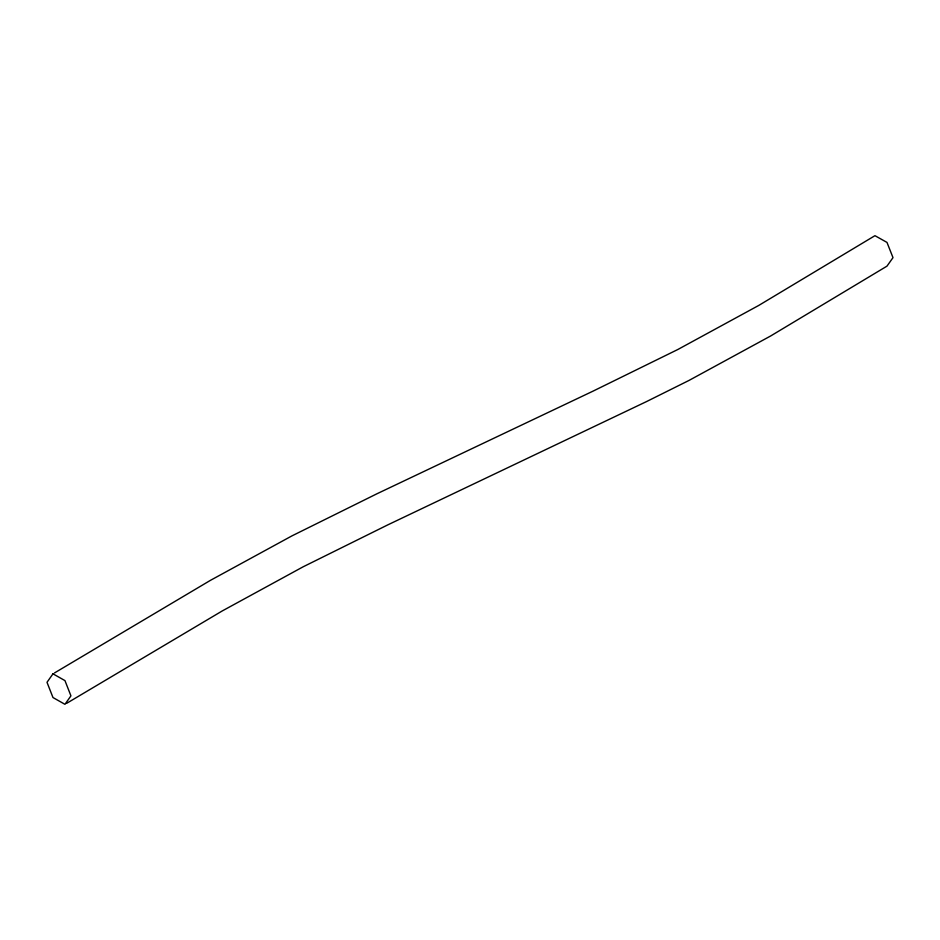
<?xml version="1.0" encoding="UTF-8"?>
<svg xmlns="http://www.w3.org/2000/svg" width="940" height="940" viewBox="0 0 940 940"><rect width="100%" height="100%" fill="white"/><g stroke="black" fill="none" stroke-linecap="round" stroke-linejoin="round"><path stroke-width="1.41" d="M54.508 672.934L210.466 580.332L292.011 535.847L377.058 493.723L592.905 391.204L677.846 349.492L758.803 305.406L874.952 235.682L886.984 242.414L893 257.642L886.984 266.137L770.671 335.968L688.985 380.441L646.52 401.58L387.844 524.849L303.197 566.773L222.251 610.941L66.481 703.425M52.981 673.827L47 682.299L52.981 697.539L64.954 704.318L70.935 695.859L64.954 680.607L52.981 673.827"/></g></svg>
